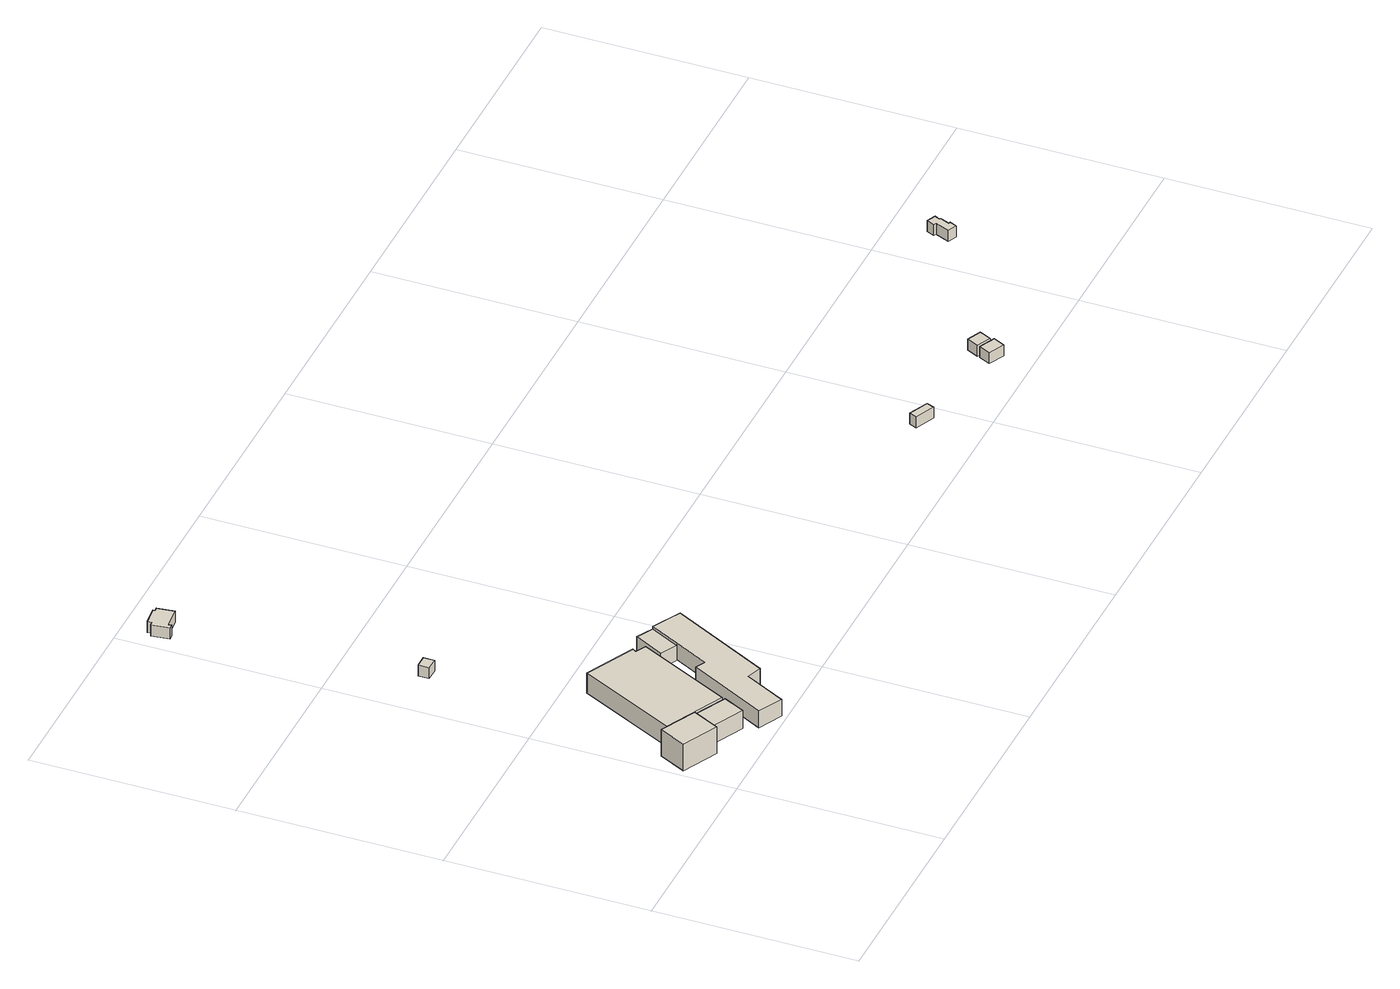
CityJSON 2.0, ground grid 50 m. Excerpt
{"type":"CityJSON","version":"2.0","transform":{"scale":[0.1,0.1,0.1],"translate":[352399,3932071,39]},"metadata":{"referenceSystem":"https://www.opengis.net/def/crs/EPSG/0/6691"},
"CityObjects":{
"building1":{"type":"Building","attributes":{"usage":"441","measuredHeight":7.5,"storeysAboveGround":1,"BuildingIDAttribute.prefecture":"14","BuildingIDAttribute.city":"14153","BuildingDetailAttribute.totalFloorArea":74.25,"BuildingDetailAttribute.buildingFootprintArea":74.25,"BuildingDetailAttribute.buildingStructureType":"610","BuildingDetailAttribute.buildingStructureOrgType":"2","BuildingDetailAttribute.orgUsage":"160","BuildingDetailAttribute.surveyYear":2015,"BuildingRiverFloodingRiskAttribute.description":"1","BuildingRiverFloodingRiskAttribute.rankOrg":"2","BuildingRiverFloodingRiskAttribute.depth":2.71,"BuildingRiverFloodingRiskAttribute.adminType":"2","BuildingRiverFloodingRiskAttribute.scale":"1","BuildingRiverFloodingRiskAttribute.duration":21.5},"geometry":[{"type":"Solid","lod":"1","boundaries":[[[[0,1,2,3]],[[2,4,5,3]],[[1,6,4,2]],[[0,7,6,1]],[[3,5,7,0]],[[4,6,7,5]]]]}]},
"building2":{"type":"Building","attributes":{"usage":"441","measuredHeight":5.5,"storeysAboveGround":1,"BuildingIDAttribute.prefecture":"14","BuildingIDAttribute.city":"14153","BuildingDetailAttribute.totalFloorArea":58.17,"BuildingDetailAttribute.buildingFootprintArea":58.17,"BuildingDetailAttribute.buildingStructureType":"610","BuildingDetailAttribute.buildingStructureOrgType":"2","BuildingDetailAttribute.orgUsage":"160","BuildingDetailAttribute.surveyYear":2015,"BuildingRiverFloodingRiskAttribute.description":"1","BuildingRiverFloodingRiskAttribute.rankOrg":"2","BuildingRiverFloodingRiskAttribute.depth":2.7,"BuildingRiverFloodingRiskAttribute.adminType":"2","BuildingRiverFloodingRiskAttribute.scale":"1","BuildingRiverFloodingRiskAttribute.duration":21.5},"geometry":[{"type":"Solid","lod":"1","boundaries":[[[[8,9,10,11]],[[10,12,13,11]],[[9,14,12,10]],[[8,15,14,9]],[[11,13,15,8]],[[12,14,15,13]]]]}]},
"building3":{"type":"Building","attributes":{"usage":"441","measuredHeight":6,"storeysAboveGround":1,"BuildingIDAttribute.prefecture":"14","BuildingIDAttribute.city":"14153","BuildingDetailAttribute.totalFloorArea":438.74,"BuildingDetailAttribute.buildingFootprintArea":438.74,"BuildingDetailAttribute.buildingStructureType":"610","BuildingDetailAttribute.buildingStructureOrgType":"2","BuildingDetailAttribute.orgUsage":"160","BuildingDetailAttribute.surveyYear":2015,"BuildingRiverFloodingRiskAttribute.description":"1","BuildingRiverFloodingRiskAttribute.rankOrg":"2","BuildingRiverFloodingRiskAttribute.depth":2.62,"BuildingRiverFloodingRiskAttribute.adminType":"2","BuildingRiverFloodingRiskAttribute.scale":"1","BuildingRiverFloodingRiskAttribute.duration":19.67},"geometry":[{"type":"Solid","lod":"1","boundaries":[[[[16,17,18,19,20,21]],[[20,22,23,21]],[[19,24,22,20]],[[18,25,24,19]],[[17,26,25,18]],[[16,27,26,17]],[[21,23,27,16]],[[22,24,25,26,27,23]]]]}]},
"building4":{"type":"Building","attributes":{"BuildingIDAttribute.prefecture":"14","BuildingIDAttribute.city":"14153","BuildingDetailAttribute.surveyYear":2015,"BuildingRiverFloodingRiskAttribute.description":"1","BuildingRiverFloodingRiskAttribute.rankOrg":"2","BuildingRiverFloodingRiskAttribute.depth":2.95,"BuildingRiverFloodingRiskAttribute.adminType":"2","BuildingRiverFloodingRiskAttribute.scale":"1","BuildingRiverFloodingRiskAttribute.duration":26.67},"geometry":[{"type":"Solid","lod":"1","boundaries":[[[[28,29,30,31]],[[30,32,33,31]],[[29,34,32,30]],[[28,35,34,29]],[[31,33,35,28]],[[32,34,35,33]]]]}]},
"building5":{"type":"Building","attributes":{"usage":"441","measuredHeight":12.2,"storeysAboveGround":1,"BuildingIDAttribute.prefecture":"14","BuildingIDAttribute.city":"14153","BuildingDetailAttribute.totalFloorArea":325.79,"BuildingDetailAttribute.buildingFootprintArea":325.79,"BuildingDetailAttribute.buildingStructureType":"610","BuildingDetailAttribute.buildingStructureOrgType":"2","BuildingDetailAttribute.orgUsage":"160","BuildingDetailAttribute.surveyYear":2015,"BuildingRiverFloodingRiskAttribute.description":"1","BuildingRiverFloodingRiskAttribute.rankOrg":"2","BuildingRiverFloodingRiskAttribute.depth":2.71,"BuildingRiverFloodingRiskAttribute.adminType":"2","BuildingRiverFloodingRiskAttribute.scale":"1","BuildingRiverFloodingRiskAttribute.duration":22.58},"geometry":[{"type":"Solid","lod":"1","boundaries":[[[[36,37,38,39,40,41,42,43,44]],[[43,45,46,44]],[[42,47,45,43]],[[41,48,47,42]],[[40,49,48,41]],[[39,50,49,40]],[[38,51,50,39]],[[37,52,51,38]],[[36,53,52,37]],[[44,46,53,36]],[[45,47,48,49,50,51,52,53,46]]]]}]},
"building6":{"type":"Building","attributes":{"BuildingIDAttribute.prefecture":"14","BuildingIDAttribute.city":"14153","BuildingDetailAttribute.surveyYear":2015,"BuildingRiverFloodingRiskAttribute.description":"1","BuildingRiverFloodingRiskAttribute.rankOrg":"2","BuildingRiverFloodingRiskAttribute.depth":2.9,"BuildingRiverFloodingRiskAttribute.adminType":"2","BuildingRiverFloodingRiskAttribute.scale":"1","BuildingRiverFloodingRiskAttribute.duration":28.67},"geometry":[{"type":"Solid","lod":"1","boundaries":[[[[54,55,56,57,58,59,60,61,62,63]],[[62,64,65,63]],[[61,66,64,62]],[[60,67,66,61]],[[59,68,67,60]],[[58,69,68,59]],[[57,70,69,58]],[[56,71,70,57]],[[55,72,71,56]],[[54,73,72,55]],[[63,65,73,54]],[[64,66,67,68,69,70,71,72,73,65]]]]}]},
"building7":{"type":"Building","attributes":{"usage":"441","measuredHeight":4.4,"storeysAboveGround":1,"BuildingIDAttribute.prefecture":"14","BuildingIDAttribute.city":"14153","BuildingDetailAttribute.totalFloorArea":39.1,"BuildingDetailAttribute.buildingFootprintArea":39.1,"BuildingDetailAttribute.buildingStructureType":"610","BuildingDetailAttribute.buildingStructureOrgType":"2","BuildingDetailAttribute.orgUsage":"160","BuildingDetailAttribute.surveyYear":2015,"BuildingRiverFloodingRiskAttribute.description":"1","BuildingRiverFloodingRiskAttribute.rankOrg":"3","BuildingRiverFloodingRiskAttribute.depth":3,"BuildingRiverFloodingRiskAttribute.adminType":"2","BuildingRiverFloodingRiskAttribute.scale":"1","BuildingRiverFloodingRiskAttribute.duration":22.58},"geometry":[{"type":"Solid","lod":"1","boundaries":[[[[74,75,76,77]],[[76,78,79,77]],[[75,80,78,76]],[[74,81,80,75]],[[77,79,81,74]],[[78,80,81,79]]]]}]},
"building8":{"type":"Building","attributes":{"BuildingIDAttribute.prefecture":"14","BuildingIDAttribute.city":"14153","BuildingDetailAttribute.surveyYear":2015,"BuildingRiverFloodingRiskAttribute.description":"1","BuildingRiverFloodingRiskAttribute.rankOrg":"3","BuildingRiverFloodingRiskAttribute.depth":3.81,"BuildingRiverFloodingRiskAttribute.adminType":"2","BuildingRiverFloodingRiskAttribute.scale":"1","BuildingRiverFloodingRiskAttribute.duration":21.5},"geometry":[{"type":"Solid","lod":"1","boundaries":[[[[82,83,84,85]],[[84,86,87,85]],[[83,88,86,84]],[[82,89,88,83]],[[85,87,89,82]],[[86,88,89,87]]]]}]},
"building9":{"type":"Building","attributes":{"BuildingIDAttribute.prefecture":"14","BuildingIDAttribute.city":"14153","BuildingDetailAttribute.surveyYear":2015,"BuildingRiverFloodingRiskAttribute.description":"1","BuildingRiverFloodingRiskAttribute.rankOrg":"3","BuildingRiverFloodingRiskAttribute.depth":3.23,"BuildingRiverFloodingRiskAttribute.adminType":"2","BuildingRiverFloodingRiskAttribute.scale":"1","BuildingRiverFloodingRiskAttribute.duration":18.67},"geometry":[{"type":"Solid","lod":"1","boundaries":[[[[90,91,92,93]],[[92,94,95,93]],[[91,96,94,92]],[[90,97,96,91]],[[93,95,97,90]],[[94,96,97,95]]]]}]},
"building10":{"type":"Building","attributes":{"BuildingIDAttribute.prefecture":"14","BuildingIDAttribute.city":"14153","BuildingDetailAttribute.surveyYear":2015,"BuildingRiverFloodingRiskAttribute.description":"1","BuildingRiverFloodingRiskAttribute.rankOrg":"3","BuildingRiverFloodingRiskAttribute.depth":3.16,"BuildingRiverFloodingRiskAttribute.adminType":"2","BuildingRiverFloodingRiskAttribute.scale":"1","BuildingRiverFloodingRiskAttribute.duration":18.67},"geometry":[{"type":"Solid","lod":"1","boundaries":[[[[98,99,100,101]],[[100,102,103,101]],[[99,104,102,100]],[[98,105,104,99]],[[101,103,105,98]],[[102,104,105,103]]]]}]},
"building11":{"type":"Building","attributes":{"BuildingIDAttribute.prefecture":"14","BuildingIDAttribute.city":"14153","BuildingDetailAttribute.surveyYear":2015,"BuildingRiverFloodingRiskAttribute.description":"1","BuildingRiverFloodingRiskAttribute.rankOrg":"3","BuildingRiverFloodingRiskAttribute.depth":3.18,"BuildingRiverFloodingRiskAttribute.adminType":"2","BuildingRiverFloodingRiskAttribute.scale":"1","BuildingRiverFloodingRiskAttribute.duration":18.67},"geometry":[{"type":"Solid","lod":"1","boundaries":[[[[106,107,108,109,110,111,112,113,114,115]],[[114,116,117,115]],[[113,118,116,114]],[[112,119,118,113]],[[111,120,119,112]],[[110,121,120,111]],[[109,122,121,110]],[[108,123,122,109]],[[107,124,123,108]],[[106,125,124,107]],[[115,117,125,106]],[[116,118,119,120,121,122,123,124,125,117]]]]}]}
},
"vertices":[
[40,198,13],[129,154,13],[96,87,13],[7,131,13],[96,87,86],[7,131,86],[129,154,86],[40,198,86],
[118,112,13],[145,166,13],[231,123,13],[205,69,13],[231,123,63],[205,69,63],[145,166,63],[118,112,63],
[87,204,6],[206,445,6],[329,385,6],[324,376,6],[349,363,6],[235,131,6],[349,363,61],[235,131,61],[324,376,61],[329,385,61],[206,445,61],[87,204,61],
[155,790,5],[124,791,5],[124,818,5],[155,818,5],[124,818,35],[155,818,35],[124,791,35],[155,790,35],
[338,111,10],[285,9,10],[225,39,10],[326,233,10],[350,221,10],[394,306,10],[432,380,10],[502,343,10],[375,98,10],[502,343,56],[375,98,56],[432,380,56],[394,306,56],[350,221,56],[326,233,56],[225,39,56],[285,9,56],[338,111,56],
[93,1438,5],[101,1439,5],[107,1395,5],[54,1389,5],[55,1383,5],[43,1381,5],[37,1426,5],[48,1428,5],[47,1438,5],[92,1443,5],[47,1438,35],[92,1443,35],[48,1428,35],[37,1426,35],[43,1381,35],[55,1383,35],[54,1389,35],[107,1395,35],[101,1439,35],[93,1438,35],
[432,380,8],[394,306,8],[352,327,8],[391,401,8],[352,327,49],[391,401,49],[394,306,49],[432,380,49],
[1473,148,4],[1465,129,4],[1416,151,4],[1424,170,4],[1416,151,34],[1424,170,34],[1465,129,34],[1473,148,34],
[1700,92,6],[1714,121,6],[1754,102,6],[1740,73,6],[1754,102,36],[1740,73,36],[1714,121,36],[1700,92,36],
[1716,127,6],[1730,156,6],[1765,140,6],[1751,110,6],[1765,140,36],[1751,110,36],[1730,156,36],[1716,127,36],
[2112,389,3],[2105,392,3],[2114,412,3],[2136,402,3],[2130,389,3],[2133,387,3],[2123,364,3],[2128,362,3],[2120,344,3],[2097,354,3],[2120,344,33],[2097,354,33],[2128,362,33],[2123,364,33],[2133,387,33],[2130,389,33],[2136,402,33],[2114,412,33],[2105,392,33],[2112,389,33]
]}
